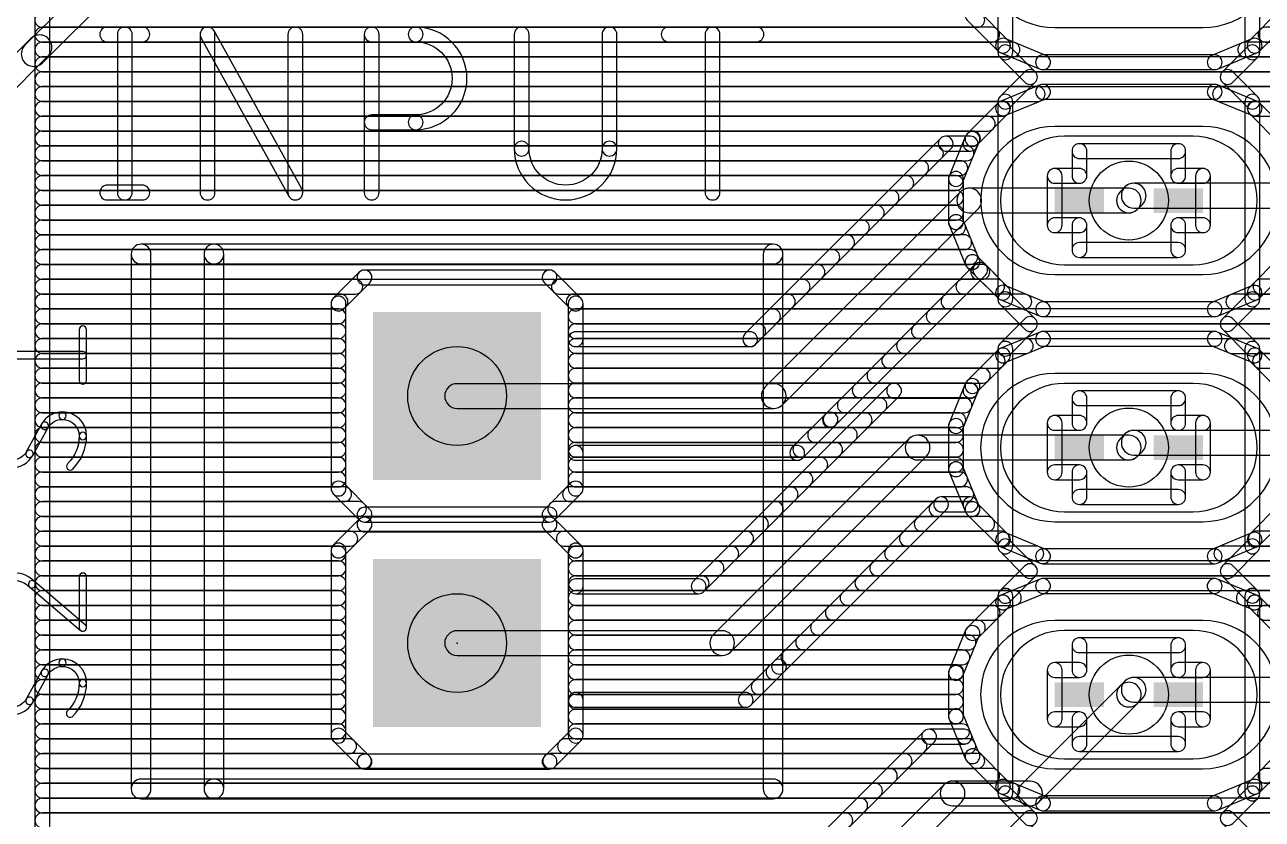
# Model space of a CAD drawing. Extents: x -14.3 to 31.1, y -8.3 to 72.5.
# Drawn here: x 0.91 to 13.63, y 12.81 to 20.98 of the extents above; entities that cross this region are included whole.
import ezdxf

# ---------------------------------------------------------------- set-up
doc = ezdxf.new("R2010")
doc.units = 0
for name, color, linetype in [('1', 22, 'CONTINUOUS'), ('16', 175, 'CONTINUOUS'), ('17', 82, 'CONTINUOUS'), ('21', 7, 'CONTINUOUS'), ('23', 7, 'CONTINUOUS'), ('29', 7, 'CONTINUOUS'), ('30', 7, 'CONTINUOUS'), ('44', 7, 'CONTINUOUS'), ('51', 7, 'CONTINUOUS')]:
    doc.layers.add(name, color=color, linetype=linetype)

# ---------------------------------------------------------------- blocks, each defined once
blk = doc.blocks.new('SQUAREP')
blk.add_solid([(-0.5, -0.5), (0.5, -0.5), (-0.5, 0.5), (0.5, 0.5)])
blk = doc.blocks.new('RECT')
blk.add_solid([(-0.5, -0.5), (0.5, -0.5), (-0.5, 0.5), (0.5, 0.5)])
blk = doc.blocks.new('LONGP100')
blk.add_lwpolyline([(-0.5, -0.5), (0.5, -0.5, 1), (0.5, 0.5), (-0.5, 0.5, 1)], format="xyb", close=True)

msp = doc.modelspace()

# ---------------------------------------------------------------- linework, layer by layer
at = {"layer": '1'}
for points in [[(1.1682, 1.0926), (1.1586, 52.9262, 1), (1.0062, 52.9261), (1.0158, 1.0925, 1)], [(10.6003, 21.027), (10.9146, 20.7127, 1), (11.0224, 20.8204), (10.708, 21.1348, 1)], [(13.6094, 20.7127), (13.9237, 21.027, 1), (13.816, 21.1348), (13.5016, 20.8204, 1)], [(1.0883, 20.955), (10.7039, 20.955, 1), (10.7039, 21.1074), (1.0883, 21.1074, 1)], [(1.0883, 20.8026), (10.8563, 20.8026, 1), (10.8563, 20.955), (1.0883, 20.955, 1)], [(13.6677, 20.8026), (26.0963, 20.8026, 1), (26.0963, 20.955), (13.6677, 20.955, 1)], [(1.0884, 20.6502), (11.0654, 20.6502, 1), (11.0654, 20.8026), (1.0884, 20.8026, 1)], [(10.9394, 20.6961), (11.3501, 20.526, 1), (11.4085, 20.6668), (10.9977, 20.8369, 1)], [(13.1739, 20.526), (13.5846, 20.6961, 1), (13.5263, 20.8369), (13.1155, 20.6668, 1)], [(13.4586, 20.6502), (26.3054, 20.6502, 1), (26.3054, 20.8026), (13.4586, 20.8026, 1)], [(1.0884, 20.4978), (29.926, 20.4978, 1), (29.926, 20.6502), (1.0884, 20.6502, 1)], [(11.3793, 20.5202), (13.1447, 20.5202, 1), (13.1447, 20.6726), (11.3793, 20.6726, 1)], [(1.0884, 20.3454), (14.3767, 20.3454, 1), (14.3767, 20.4978), (1.0884, 20.4978, 1)], [(11.3501, 20.362), (10.9394, 20.1919, 1), (10.9977, 20.0511), (11.4085, 20.2212, 1)], [(13.1447, 20.3678), (11.3793, 20.3678, 1), (11.3793, 20.2154), (13.1447, 20.2154, 1)], [(13.5846, 20.1919), (13.1739, 20.362, 1), (13.1155, 20.2212), (13.5263, 20.0511, 1)], [(1.0884, 20.193), (11.3252, 20.193, 1), (11.3252, 20.3454), (1.0884, 20.3454, 1)], [(13.1988, 20.193), (14.2448, 20.193, 1), (14.2448, 20.3454), (13.1988, 20.3454, 1)], [(1.0885, 20.0406), (10.9639, 20.0406, 1), (10.9639, 20.193), (1.0885, 20.193, 1)], [(10.9146, 20.1753), (10.6003, 19.861, 1), (10.708, 19.7532), (11.0224, 20.0676, 1)], [(13.9226, 19.8621), (13.6094, 20.1753, 1), (13.5016, 20.0676), (13.8148, 19.7543, 1)], [(13.5601, 20.0406), (14.2448, 20.0406, 1), (14.2448, 20.193), (13.5601, 20.193, 1)], [(1.0885, 19.8882), (10.8115, 19.8882, 1), (10.8115, 20.0406), (1.0885, 20.0406, 1)], [(1.0885, 19.7358), (10.6591, 19.7358, 1), (10.6591, 19.8882), (1.0885, 19.8882, 1)], [(10.5837, 19.8362), (10.5635, 19.7874, 1), (10.7043, 19.729), (10.7245, 19.7779, 1)], [(1.0886, 19.5834), (10.2794, 19.5834, 1), (10.2794, 19.7358), (1.0886, 19.7358, 1)], [(10.3241, 19.8121), (8.3141, 17.8021, 1), (8.4219, 17.6943), (10.4319, 19.7043, 1)], [(10.6339, 19.8344), (10.378, 19.8344, 1), (10.378, 19.682), (10.6339, 19.682, 1)], [(1.0886, 19.431), (10.127, 19.431, 1), (10.127, 19.5834), (1.0886, 19.5834, 1)], [(1.0886, 19.2786), (9.9746, 19.2786, 1), (9.9746, 19.431), (1.0886, 19.431, 1)], [(12.2222, 19.3138), (12.1722, 19.2638, 1), (12.3518, 19.0842), (12.4018, 19.1342, 1)], [(15.2608, 19.351), (12.312, 19.351, 1), (12.312, 19.097), (15.2608, 19.097, 1)], [(1.0886, 19.1262), (9.8222, 19.1262, 1), (9.8222, 19.2786), (1.0886, 19.2786, 1)], [(10.5302, 19.2638), (8.5202, 17.2538, 1), (8.6998, 17.0742), (10.7098, 19.0842, 1)], [(12.262, 19.301), (10.62, 19.301, 1), (10.62, 19.047), (12.262, 19.047, 1)], [(1.0887, 18.9738), (9.6698, 18.9738, 1), (9.6698, 19.1262), (1.0887, 19.1262, 1)], [(1.0887, 18.8214), (9.5174, 18.8214, 1), (9.5174, 18.9738), (1.0887, 18.9738, 1)], [(1.0887, 18.669), (9.365, 18.669, 1), (9.365, 18.8214), (1.0887, 18.8214, 1)], [(1.0888, 18.5166), (9.2126, 18.5166, 1), (9.2126, 18.669), (1.0888, 18.669, 1)], [(13.6094, 18.1727), (13.9237, 18.487, 1), (13.816, 18.5948), (13.5016, 18.2804, 1)], [(1.0888, 18.3642), (9.0602, 18.3642, 1), (9.0602, 18.5166), (1.0888, 18.5166, 1)], [(4.3487, 18.4371), (4.0809, 18.1693, 1), (4.1887, 18.0615), (4.4565, 18.3293, 1)], [(6.3054, 18.4594), (4.4026, 18.4594, 1), (4.4026, 18.307), (6.3054, 18.307, 1)], [(6.6271, 18.1693), (6.3593, 18.4371, 1), (6.2515, 18.3293), (6.5193, 18.0615, 1)], [(9.2481, 16.8681), (10.7875, 18.4076, 1), (10.6797, 18.5153), (9.1403, 16.9759, 1)], [(10.7126, 18.3642), (10.7547, 18.3642, 1), (10.7547, 18.5166), (10.7126, 18.5166, 1)], [(10.6797, 18.4076), (10.9146, 18.1727, 1), (11.0224, 18.2804), (10.7875, 18.5153, 1)], [(1.0888, 18.2118), (4.3074, 18.2118, 1), (4.3074, 18.3642), (1.0888, 18.3642, 1)], [(6.4006, 18.2118), (8.9078, 18.2118, 1), (8.9078, 18.3642), (6.4006, 18.3642, 1)], [(10.5602, 18.2118), (10.9071, 18.2118, 1), (10.9071, 18.3642), (10.5602, 18.3642, 1)], [(13.6169, 18.2118), (14.2448, 18.2118, 1), (14.2448, 18.3642), (13.6169, 18.3642, 1)], [(1.0888, 18.0594), (4.155, 18.0594, 1), (4.155, 18.2118), (1.0888, 18.2118, 1)], [(6.553, 18.0594), (8.7554, 18.0594, 1), (8.7554, 18.2118), (6.553, 18.2118, 1)], [(10.4078, 18.0594), (11.1881, 18.0594, 1), (11.1881, 18.2118), (10.4078, 18.2118, 1)], [(10.9394, 18.1561), (11.3501, 17.986, 1), (11.4085, 18.1268), (10.9977, 18.2969, 1)], [(13.1739, 17.986), (13.5846, 18.1561, 1), (13.5263, 18.2969), (13.1155, 18.1268, 1)], [(13.3359, 18.0594), (14.2675, 18.0594, 1), (14.2675, 18.2118), (13.3359, 18.2118, 1)], [(4.0586, 18.1154), (4.0586, 16.2126, 1), (4.211, 16.2126), (4.211, 18.1154, 1)], [(6.6494, 17.7482), (6.6494, 18.1154, 1), (6.497, 18.1154), (6.497, 17.7482, 1)], [(11.3793, 17.9802), (13.1447, 17.9802, 1), (13.1447, 18.1326), (11.3793, 18.1326, 1)], [(1.0889, 17.907), (4.1348, 17.907, 1), (4.1348, 18.0594), (1.0889, 18.0594, 1)], [(6.5732, 17.907), (8.603, 17.907, 1), (8.603, 18.0594), (6.5732, 18.0594, 1)], [(10.2554, 17.907), (14.4199, 17.907, 1), (14.4199, 18.0594), (10.2554, 18.0594, 1)], [(1.0889, 17.7546), (4.1348, 17.7546, 1), (4.1348, 17.907), (1.0889, 17.907, 1)], [(6.5732, 17.7546), (8.4506, 17.7546, 1), (8.4506, 17.907), (6.5732, 17.907, 1)], [(8.368, 17.8244), (6.5732, 17.8244, 1), (6.5732, 17.672), (8.368, 17.672, 1)], [(10.103, 17.7546), (14.3259, 17.7546, 1), (14.3259, 17.907), (10.103, 17.907, 1)], [(11.3501, 17.822), (10.9394, 17.6519, 1), (10.9977, 17.5111), (11.4085, 17.6812, 1)], [(13.1447, 17.8278), (11.3793, 17.8278, 1), (11.3793, 17.6754), (13.1447, 17.6754, 1)], [(13.5846, 17.6519), (13.1739, 17.822, 1), (13.1155, 17.6812), (13.5263, 17.5111, 1)], [(1.0889, 17.6022), (4.1348, 17.6022, 1), (4.1348, 17.7546), (1.0889, 17.7546, 1)], [(9.9506, 17.6022), (11.2026, 17.6022, 1), (11.2026, 17.7546), (9.9506, 17.7546, 1)], [(13.3214, 17.6022), (14.2448, 17.6022, 1), (14.2448, 17.7546), (13.3214, 17.7546, 1)], [(1.089, 17.4498), (4.1348, 17.4498, 1), (4.1348, 17.6022), (1.089, 17.6022, 1)], [(9.7982, 17.4498), (10.9131, 17.4498, 1), (10.9131, 17.6022), (9.7982, 17.6022, 1)], [(10.9146, 17.6353), (10.6003, 17.321, 1), (10.708, 17.2132), (11.0224, 17.5276, 1)], [(13.9226, 17.3221), (13.6094, 17.6353, 1), (13.5016, 17.5276), (13.8148, 17.2143, 1)], [(13.6109, 17.4498), (14.2448, 17.4498, 1), (14.2448, 17.6022), (13.6109, 17.6022, 1)], [(1.089, 17.2974), (4.1348, 17.2974, 1), (4.1348, 17.4498), (1.089, 17.4498, 1)], [(9.6458, 17.2974), (10.7607, 17.2974, 1), (10.7607, 17.4498), (9.6458, 17.4498, 1)], [(10.5837, 17.2962), (10.5635, 17.2474, 1), (10.7043, 17.189), (10.7245, 17.2379, 1)], [(1.089, 17.145), (4.1348, 17.145, 1), (4.1348, 17.2974), (1.089, 17.2974, 1)], [(8.61, 17.291), (5.354, 17.291, 1), (5.354, 17.037), (8.61, 17.037, 1)], [(9.7941, 17.2721), (7.7841, 15.2621, 1), (7.8919, 15.1543), (9.9019, 17.1643, 1)], [(9.4934, 17.145), (10.6352, 17.145, 1), (10.6352, 17.2974), (9.4934, 17.2974, 1)], [(10.6339, 17.2944), (9.848, 17.2944, 1), (9.848, 17.142), (10.6339, 17.142, 1)], [(1.089, 16.9926), (4.1348, 16.9926, 1), (4.1348, 17.145), (1.089, 17.145, 1)], [(9.341, 16.9926), (9.6986, 16.9926, 1), (9.6986, 17.145), (9.341, 17.145, 1)], [(1.0891, 16.8402), (4.1348, 16.8402, 1), (4.1348, 16.9926), (1.0891, 16.9926, 1)], [(8.9059, 16.5259), (9.2481, 16.8681, 1), (9.1403, 16.9759), (8.7981, 16.6337, 1)], [(9.1886, 16.8402), (9.5462, 16.8402, 1), (9.5462, 16.9926), (9.1886, 16.9926, 1)], [(1.0891, 16.6878), (4.1348, 16.6878, 1), (4.1348, 16.8402), (1.0891, 16.8402, 1)], [(9.0362, 16.6878), (9.3938, 16.6878, 1), (9.3938, 16.8402), (9.0362, 16.8402, 1)], [(12.2222, 16.7738), (12.1722, 16.7238, 1), (12.3518, 16.5442), (12.4018, 16.5942, 1)], [(15.2608, 16.811), (12.312, 16.811, 1), (12.312, 16.557), (15.2608, 16.557, 1)], [(1.0891, 16.5354), (4.1348, 16.5354, 1), (4.1348, 16.6878), (1.0891, 16.6878, 1)], [(10.0002, 16.7238), (7.9902, 14.7138, 1), (8.1698, 14.5342), (10.1798, 16.5442, 1)], [(8.8838, 16.5354), (9.2414, 16.5354, 1), (9.2414, 16.6878), (8.8838, 16.6878, 1)], [(12.262, 16.761), (10.09, 16.761, 1), (10.09, 16.507), (12.262, 16.507, 1)], [(6.6494, 16.2126), (6.6494, 16.5798, 1), (6.497, 16.5798), (6.497, 16.2126, 1)], [(6.5732, 16.5036), (8.852, 16.5036, 1), (8.852, 16.656), (6.5732, 16.656, 1)], [(1.0892, 16.383), (4.1348, 16.383, 1), (4.1348, 16.5354), (1.0892, 16.5354, 1)], [(6.5732, 16.383), (9.089, 16.383, 1), (9.089, 16.5354), (6.5732, 16.5354, 1)], [(1.0892, 16.2306), (4.1348, 16.2306, 1), (4.1348, 16.383), (1.0892, 16.383, 1)], [(6.5732, 16.2306), (8.9366, 16.2306, 1), (8.9366, 16.383), (6.5732, 16.383, 1)], [(1.0892, 16.0782), (4.193, 16.0782, 1), (4.193, 16.2306), (1.0892, 16.2306, 1)], [(4.0809, 16.1587), (4.3487, 15.8909, 1), (4.4565, 15.9987), (4.1887, 16.2665, 1)], [(6.3593, 15.8909), (6.6271, 16.1587, 1), (6.5193, 16.2665), (6.2515, 15.9987, 1)], [(6.515, 16.0782), (8.7842, 16.0782, 1), (8.7842, 16.2306), (6.515, 16.2306, 1)], [(1.0892, 15.9258), (4.3454, 15.9258, 1), (4.3454, 16.0782), (1.0892, 16.0782, 1)], [(6.3626, 15.9258), (8.6318, 15.9258, 1), (8.6318, 16.0782), (6.3626, 16.0782, 1)], [(8.7181, 14.3281), (10.3859, 15.9959, 1), (10.2781, 16.1037), (8.6103, 14.4359, 1)], [(10.2842, 15.9258), (10.6537, 15.9258, 1), (10.6537, 16.0782), (10.2842, 16.0782, 1)], [(10.332, 15.9736), (10.6339, 15.9736, 1), (10.6339, 16.126), (10.332, 16.126, 1)], [(10.5635, 16.0206), (10.5837, 15.9718, 1), (10.7245, 16.0301), (10.7043, 16.079, 1)], [(10.6003, 15.947), (10.9146, 15.6327, 1), (11.0224, 15.7404), (10.708, 16.0548, 1)], [(13.6094, 15.6327), (13.9237, 15.947, 1), (13.816, 16.0548), (13.5016, 15.7404, 1)], [(1.0893, 15.7734), (8.4794, 15.7734, 1), (8.4794, 15.9258), (1.0893, 15.9258, 1)], [(4.3487, 15.8971), (4.0809, 15.6293, 1), (4.1887, 15.5215), (4.4565, 15.7893, 1)], [(4.4026, 15.8686), (6.3054, 15.8686, 1), (6.3054, 16.021), (4.4026, 16.021, 1)], [(6.3054, 15.9194), (4.4026, 15.9194, 1), (4.4026, 15.767), (6.3054, 15.767, 1)], [(6.6271, 15.6293), (6.3593, 15.8971, 1), (6.2515, 15.7893), (6.5193, 15.5215, 1)], [(10.1318, 15.7734), (10.8055, 15.7734, 1), (10.8055, 15.9258), (10.1318, 15.9258, 1)], [(1.0893, 15.621), (4.2566, 15.621, 1), (4.2566, 15.7734), (1.0893, 15.7734, 1)], [(6.4514, 15.621), (8.327, 15.621, 1), (8.327, 15.7734), (6.4514, 15.7734, 1)], [(9.9794, 15.621), (10.9579, 15.621, 1), (10.9579, 15.7734), (9.9794, 15.7734, 1)], [(10.9394, 15.6161), (11.3501, 15.446, 1), (11.4085, 15.5868), (10.9977, 15.7569, 1)], [(13.1739, 15.446), (13.5846, 15.6161, 1), (13.5263, 15.7569), (13.1155, 15.5868, 1)], [(13.5661, 15.621), (14.2448, 15.621, 1), (14.2448, 15.7734), (13.5661, 15.7734, 1)], [(1.0893, 15.4686), (4.1348, 15.4686, 1), (4.1348, 15.621), (1.0893, 15.621, 1)], [(4.0586, 15.5754), (4.0586, 13.6726, 1), (4.211, 13.6726), (4.211, 15.5754, 1)], [(6.6494, 15.2082), (6.6494, 15.5754, 1), (6.497, 15.5754), (6.497, 15.2082, 1)], [(6.5732, 15.4686), (8.1746, 15.4686, 1), (8.1746, 15.621), (6.5732, 15.621, 1)], [(9.827, 15.4686), (11.3107, 15.4686, 1), (11.3107, 15.621), (9.827, 15.621, 1)], [(11.3793, 15.4402), (13.1447, 15.4402, 1), (13.1447, 15.5926), (11.3793, 15.5926, 1)], [(13.2133, 15.4686), (14.3183, 15.4686, 1), (14.3183, 15.621), (13.2133, 15.621, 1)], [(1.0893, 15.3162), (4.1348, 15.3162, 1), (4.1348, 15.4686), (1.0893, 15.4686, 1)], [(6.5732, 15.3162), (8.0222, 15.3162, 1), (8.0222, 15.4686), (6.5732, 15.4686, 1)], [(9.6746, 15.3162), (14.4275, 15.3162, 1), (14.4275, 15.4686), (9.6746, 15.4686, 1)], [(1.0894, 15.1638), (4.1348, 15.1638, 1), (4.1348, 15.3162), (1.0894, 15.3162, 1)], [(6.5732, 15.1638), (7.8698, 15.1638, 1), (7.8698, 15.3162), (6.5732, 15.3162, 1)], [(7.838, 15.2844), (6.5732, 15.2844, 1), (6.5732, 15.132), (7.838, 15.132, 1)], [(9.5222, 15.1638), (14.2751, 15.1638, 1), (14.2751, 15.3162), (9.5222, 15.3162, 1)], [(11.3501, 15.282), (10.9394, 15.1119, 1), (10.9977, 14.9711), (11.4085, 15.1412, 1)], [(13.1447, 15.2878), (11.3793, 15.2878, 1), (11.3793, 15.1354), (13.1447, 15.1354, 1)], [(13.5846, 15.1119), (13.1739, 15.282, 1), (13.1155, 15.1412), (13.5263, 14.9711, 1)], [(1.0894, 15.0114), (4.1348, 15.0114, 1), (4.1348, 15.1638), (1.0894, 15.1638, 1)], [(9.3698, 15.0114), (11.0799, 15.0114, 1), (11.0799, 15.1638), (9.3698, 15.1638, 1)], [(13.4441, 15.0114), (14.2448, 15.0114, 1), (14.2448, 15.1638), (13.4441, 15.1638, 1)], [(10.9146, 15.0953), (10.6003, 14.781, 1), (10.708, 14.6732), (11.0224, 14.9876, 1)], [(13.9226, 14.7821), (13.6094, 15.0953, 1), (13.5016, 14.9876), (13.8148, 14.6743, 1)], [(1.0894, 14.859), (4.1348, 14.859, 1), (4.1348, 15.0114), (1.0894, 15.0114, 1)], [(9.2174, 14.859), (10.8623, 14.859, 1), (10.8623, 15.0114), (9.2174, 15.0114, 1)], [(13.6617, 14.859), (14.2448, 14.859, 1), (14.2448, 15.0114), (13.6617, 15.0114, 1)], [(1.0895, 14.7066), (4.1348, 14.7066, 1), (4.1348, 14.859), (1.0895, 14.859, 1)], [(9.065, 14.7066), (10.7099, 14.7066, 1), (10.7099, 14.859), (9.065, 14.859, 1)], [(10.5837, 14.7562), (10.4136, 14.3455, 1), (10.5544, 14.2871), (10.7245, 14.6979, 1)], [(1.0895, 14.5542), (4.1348, 14.5542, 1), (4.1348, 14.7066), (1.0895, 14.7066, 1)], [(8.08, 14.751), (5.354, 14.751, 1), (5.354, 14.497), (8.08, 14.497, 1)], [(8.9126, 14.5542), (10.6141, 14.5542, 1), (10.6141, 14.7066), (8.9126, 14.7066, 1)], [(1.0895, 14.4018), (4.1348, 14.4018, 1), (4.1348, 14.5542), (1.0895, 14.5542, 1)], [(8.7602, 14.4018), (10.551, 14.4018, 1), (10.551, 14.5542), (8.7602, 14.5542, 1)], [(1.0895, 14.2494), (4.1348, 14.2494, 1), (4.1348, 14.4018), (1.0895, 14.4018, 1)], [(8.3759, 13.9859), (8.7181, 14.3281, 1), (8.6103, 14.4359), (8.2681, 14.0937, 1)], [(8.6078, 14.2494), (10.4879, 14.2494, 1), (10.4879, 14.4018), (8.6078, 14.4018, 1)], [(10.4078, 14.3163), (10.4078, 13.8717, 1), (10.5602, 13.8717), (10.5602, 14.3163, 1)], [(12.2222, 14.2338), (12.1722, 14.1838, 1), (12.3518, 14.0042), (12.4018, 14.0542, 1)], [(15.2608, 14.271), (12.312, 14.271, 1), (12.312, 14.017), (15.2608, 14.017, 1)], [(1.0896, 14.097), (4.1348, 14.097, 1), (4.1348, 14.2494), (1.0896, 14.2494, 1)], [(8.4554, 14.097), (10.484, 14.097, 1), (10.484, 14.2494), (8.4554, 14.2494, 1)], [(12.1722, 14.1838), (11.1562, 13.1678, 1), (11.3358, 12.9882), (12.3518, 14.0042, 1)], [(1.0896, 13.9446), (4.1348, 13.9446, 1), (4.1348, 14.097), (1.0896, 14.097, 1)], [(6.6494, 13.6726), (6.6494, 14.0398, 1), (6.497, 14.0398), (6.497, 13.6726, 1)], [(6.5732, 13.9636), (8.322, 13.9636, 1), (8.322, 14.116), (6.5732, 14.116, 1)], [(6.5732, 13.9446), (10.484, 13.9446, 1), (10.484, 14.097), (6.5732, 14.097, 1)], [(1.0896, 13.7922), (4.1348, 13.7922, 1), (4.1348, 13.9446), (1.0896, 13.9446, 1)], [(6.5732, 13.7922), (10.4854, 13.7922, 1), (10.4854, 13.9446), (6.5732, 13.9446, 1)], [(10.4136, 13.8425), (10.5004, 13.633, 1), (10.6412, 13.6914), (10.5544, 13.9009, 1)], [(1.0897, 13.6398), (4.1348, 13.6398, 1), (4.1348, 13.7922), (1.0897, 13.7922, 1)], [(4.0809, 13.6187), (4.3487, 13.3509, 1), (4.4565, 13.4587), (4.1887, 13.7265, 1)], [(6.3593, 13.3509), (6.6271, 13.6187, 1), (6.5193, 13.7265), (6.2515, 13.4587, 1)], [(6.5732, 13.6398), (10.5485, 13.6398, 1), (10.5485, 13.7922), (6.5732, 13.7922, 1)], [(1.0897, 13.4874), (4.2438, 13.4874, 1), (4.2438, 13.6398), (1.0897, 13.6398, 1)], [(6.4642, 13.4874), (10.1094, 13.4874, 1), (10.1094, 13.6398), (6.4642, 13.6398, 1)], [(10.1541, 13.7161), (8.1441, 11.7061, 1), (8.2519, 11.5983), (10.2619, 13.6083, 1)], [(10.5708, 13.7384), (10.208, 13.7384, 1), (10.208, 13.586), (10.5708, 13.586, 1)], [(1.0897, 13.335), (4.3962, 13.335, 1), (4.3962, 13.4874), (1.0897, 13.4874, 1)], [(4.4026, 13.3286), (6.3054, 13.3286, 1), (6.3054, 13.481), (4.4026, 13.481, 1)], [(6.3118, 13.335), (9.957, 13.335, 1), (9.957, 13.4874), (6.3118, 13.4874, 1)], [(1.0897, 13.1826), (9.8046, 13.1826, 1), (9.8046, 13.335), (1.0897, 13.335, 1)], [(1.0898, 13.0302), (9.6522, 13.0302, 1), (9.6522, 13.1826), (1.0898, 13.1826, 1)], [(10.3602, 13.1678), (8.3502, 11.1578, 1), (8.5298, 10.9782), (10.5398, 12.9882, 1)], [(11.246, 13.205), (10.45, 13.205, 1), (10.45, 12.951), (11.246, 12.951, 1)], [(1.0898, 12.8778), (9.4998, 12.8778, 1), (9.4998, 13.0302), (1.0898, 13.0302, 1)], [(1.0898, 12.7254), (9.3474, 12.7254, 1), (9.3474, 12.8778), (1.0898, 12.8778, 1)]]:
    msp.add_lwpolyline(points, format="xyb", close=True, dxfattribs=at)
at = {"layer": '16'}
for points in [[(1.1682, 1.0926), (1.1586, 52.9262, 1), (1.0062, 52.9261), (1.0158, 1.0925, 1)], [(10.6003, 21.027), (10.9146, 20.7127, 1), (11.0224, 20.8204), (10.708, 21.1348, 1)], [(13.6094, 20.7127), (13.9237, 21.027, 1), (13.816, 21.1348), (13.5016, 20.8204, 1)], [(1.0883, 20.955), (10.7039, 20.955, 1), (10.7039, 21.1074), (1.0883, 21.1074, 1)], [(1.0883, 20.8026), (10.8563, 20.8026, 1), (10.8563, 20.955), (1.0883, 20.955, 1)], [(13.6677, 20.8026), (19.2288, 20.8026, 1), (19.2288, 20.955), (13.6677, 20.955, 1)], [(1.0884, 20.6502), (11.0654, 20.6502, 1), (11.0654, 20.8026), (1.0884, 20.8026, 1)], [(10.9394, 20.6961), (11.3501, 20.526, 1), (11.4085, 20.6668), (10.9977, 20.8369, 1)], [(13.1739, 20.526), (13.5846, 20.6961, 1), (13.5263, 20.8369), (13.1155, 20.6668, 1)], [(13.4586, 20.6502), (19.2288, 20.6502, 1), (19.2288, 20.8026), (13.4586, 20.8026, 1)], [(1.0884, 20.4978), (19.2288, 20.4978, 1), (19.2288, 20.6502), (1.0884, 20.6502, 1)], [(11.3793, 20.5202), (13.1447, 20.5202, 1), (13.1447, 20.6726), (11.3793, 20.6726, 1)], [(1.0884, 20.3454), (19.2288, 20.3454, 1), (19.2288, 20.4978), (1.0884, 20.4978, 1)], [(11.3501, 20.362), (10.9394, 20.1919, 1), (10.9977, 20.0511), (11.4085, 20.2212, 1)], [(13.1447, 20.3678), (11.3793, 20.3678, 1), (11.3793, 20.2154), (13.1447, 20.2154, 1)], [(13.5846, 20.1919), (13.1739, 20.362, 1), (13.1155, 20.2212), (13.5263, 20.0511, 1)], [(1.0884, 20.193), (11.3252, 20.193, 1), (11.3252, 20.3454), (1.0884, 20.3454, 1)], [(13.1988, 20.193), (19.2288, 20.193, 1), (19.2288, 20.3454), (13.1988, 20.3454, 1)], [(1.0885, 20.0406), (10.9639, 20.0406, 1), (10.9639, 20.193), (1.0885, 20.193, 1)], [(10.9146, 20.1753), (10.6003, 19.861, 1), (10.708, 19.7532), (11.0224, 20.0676, 1)], [(13.9237, 19.861), (13.6094, 20.1753, 1), (13.5016, 20.0676), (13.816, 19.7532, 1)], [(13.5601, 20.0406), (19.2288, 20.0406, 1), (19.2288, 20.193), (13.5601, 20.193, 1)], [(1.0885, 19.8882), (10.8115, 19.8882, 1), (10.8115, 20.0406), (1.0885, 20.0406, 1)], [(1.0885, 19.7358), (10.6591, 19.7358, 1), (10.6591, 19.8882), (1.0885, 19.8882, 1)], [(10.5837, 19.8362), (10.4136, 19.4255, 1), (10.5544, 19.3671), (10.7245, 19.7779, 1)], [(1.0886, 19.5834), (10.5931, 19.5834, 1), (10.5931, 19.7358), (1.0886, 19.7358, 1)], [(1.0886, 19.431), (10.5299, 19.431, 1), (10.5299, 19.5834), (1.0886, 19.5834, 1)], [(10.4078, 19.3963), (10.4078, 18.9517, 1), (10.5602, 18.9517), (10.5602, 19.3963, 1)], [(1.0886, 19.2786), (10.484, 19.2786, 1), (10.484, 19.431), (1.0886, 19.431, 1)], [(1.0886, 19.1262), (10.484, 19.1262, 1), (10.484, 19.2786), (1.0886, 19.2786, 1)], [(1.0887, 18.9738), (10.484, 18.9738, 1), (10.484, 19.1262), (1.0887, 19.1262, 1)], [(1.0887, 18.8214), (10.5064, 18.8214, 1), (10.5064, 18.9738), (1.0887, 18.9738, 1)], [(10.4136, 18.9225), (10.5837, 18.5118, 1), (10.7245, 18.5701), (10.5544, 18.9809, 1)], [(1.0887, 18.669), (10.5695, 18.669, 1), (10.5695, 18.8214), (1.0887, 18.8214, 1)], [(1.0888, 18.5166), (10.6327, 18.5166, 1), (10.6327, 18.669), (1.0888, 18.669, 1)], [(10.6003, 18.487), (10.9146, 18.1727, 1), (11.0224, 18.2804), (10.708, 18.5948, 1)], [(13.6094, 18.1727), (13.9237, 18.487, 1), (13.816, 18.5948), (13.5016, 18.2804, 1)], [(1.0888, 18.3642), (10.7547, 18.3642, 1), (10.7547, 18.5166), (1.0888, 18.5166, 1)], [(4.3487, 18.4371), (4.0809, 18.1693, 1), (4.1887, 18.0615), (4.4565, 18.3293, 1)], [(6.3054, 18.4594), (4.4026, 18.4594, 1), (4.4026, 18.307), (6.3054, 18.307, 1)], [(6.6271, 18.1693), (6.3593, 18.4371, 1), (6.2515, 18.3293), (6.5193, 18.0615, 1)], [(1.0888, 18.2118), (4.3074, 18.2118, 1), (4.3074, 18.3642), (1.0888, 18.3642, 1)], [(6.4006, 18.2118), (10.9071, 18.2118, 1), (10.9071, 18.3642), (6.4006, 18.3642, 1)], [(13.6169, 18.2118), (19.2288, 18.2118, 1), (19.2288, 18.3642), (13.6169, 18.3642, 1)], [(1.0888, 18.0594), (4.155, 18.0594, 1), (4.155, 18.2118), (1.0888, 18.2118, 1)], [(6.553, 18.0594), (11.1881, 18.0594, 1), (11.1881, 18.2118), (6.553, 18.2118, 1)], [(10.9394, 18.1561), (11.3501, 17.986, 1), (11.4085, 18.1268), (10.9977, 18.2969, 1)], [(13.1739, 17.986), (13.5846, 18.1561, 1), (13.5263, 18.2969), (13.1155, 18.1268, 1)], [(13.3359, 18.0594), (19.2288, 18.0594, 1), (19.2288, 18.2118), (13.3359, 18.2118, 1)], [(4.0586, 18.1154), (4.0586, 16.2126, 1), (4.211, 16.2126), (4.211, 18.1154, 1)], [(6.6494, 16.2126), (6.6494, 18.1154, 1), (6.497, 18.1154), (6.497, 16.2126, 1)], [(11.3793, 17.9802), (13.1447, 17.9802, 1), (13.1447, 18.1326), (11.3793, 18.1326, 1)], [(1.0889, 17.907), (4.1348, 17.907, 1), (4.1348, 18.0594), (1.0889, 18.0594, 1)], [(6.5732, 17.907), (19.2288, 17.907, 1), (19.2288, 18.0594), (6.5732, 18.0594, 1)], [(1.0889, 17.7546), (4.1348, 17.7546, 1), (4.1348, 17.907), (1.0889, 17.907, 1)], [(6.5732, 17.7546), (19.2288, 17.7546, 1), (19.2288, 17.907), (6.5732, 17.907, 1)], [(11.3501, 17.822), (10.9394, 17.6519, 1), (10.9977, 17.5111), (11.4085, 17.6812, 1)], [(13.1447, 17.8278), (11.3793, 17.8278, 1), (11.3793, 17.6754), (13.1447, 17.6754, 1)], [(13.5846, 17.6519), (13.1739, 17.822, 1), (13.1155, 17.6812), (13.5263, 17.5111, 1)], [(1.0889, 17.6022), (4.1348, 17.6022, 1), (4.1348, 17.7546), (1.0889, 17.7546, 1)], [(6.5732, 17.6022), (11.2026, 17.6022, 1), (11.2026, 17.7546), (6.5732, 17.7546, 1)], [(13.3214, 17.6022), (19.2288, 17.6022, 1), (19.2288, 17.7546), (13.3214, 17.7546, 1)], [(1.089, 17.4498), (4.1348, 17.4498, 1), (4.1348, 17.6022), (1.089, 17.6022, 1)], [(6.5732, 17.4498), (10.9131, 17.4498, 1), (10.9131, 17.6022), (6.5732, 17.6022, 1)], [(10.9146, 17.6353), (10.6003, 17.321, 1), (10.708, 17.2132), (11.0224, 17.5276, 1)], [(13.9237, 17.321), (13.6094, 17.6353, 1), (13.5016, 17.5276), (13.816, 17.2132, 1)], [(13.6109, 17.4498), (19.2288, 17.4498, 1), (19.2288, 17.6022), (13.6109, 17.6022, 1)], [(1.089, 17.2974), (4.1348, 17.2974, 1), (4.1348, 17.4498), (1.089, 17.4498, 1)], [(6.5732, 17.2974), (10.7607, 17.2974, 1), (10.7607, 17.4498), (6.5732, 17.4498, 1)], [(10.5837, 17.2962), (10.4136, 16.8855, 1), (10.5544, 16.8271), (10.7245, 17.2379, 1)], [(1.089, 17.145), (4.1348, 17.145, 1), (4.1348, 17.2974), (1.089, 17.2974, 1)], [(6.5732, 17.145), (10.6351, 17.145, 1), (10.6351, 17.2974), (6.5732, 17.2974, 1)], [(1.089, 16.9926), (4.1348, 16.9926, 1), (4.1348, 17.145), (1.089, 17.145, 1)], [(6.5732, 16.9926), (10.572, 16.9926, 1), (10.572, 17.145), (6.5732, 17.145, 1)], [(1.0891, 16.8402), (4.1348, 16.8402, 1), (4.1348, 16.9926), (1.0891, 16.9926, 1)], [(6.5732, 16.8402), (10.5089, 16.8402, 1), (10.5089, 16.9926), (6.5732, 16.9926, 1)], [(10.4078, 16.8563), (10.4078, 16.4117, 1), (10.5602, 16.4117), (10.5602, 16.8563, 1)], [(1.0891, 16.6878), (4.1348, 16.6878, 1), (4.1348, 16.8402), (1.0891, 16.8402, 1)], [(6.5732, 16.6878), (10.484, 16.6878, 1), (10.484, 16.8402), (6.5732, 16.8402, 1)], [(1.0891, 16.5354), (4.1348, 16.5354, 1), (4.1348, 16.6878), (1.0891, 16.6878, 1)], [(6.5732, 16.5354), (10.484, 16.5354, 1), (10.484, 16.6878), (6.5732, 16.6878, 1)], [(1.0892, 16.383), (4.1348, 16.383, 1), (4.1348, 16.5354), (1.0892, 16.5354, 1)], [(6.5732, 16.383), (10.484, 16.383, 1), (10.484, 16.5354), (6.5732, 16.5354, 1)], [(10.4136, 16.3825), (10.5837, 15.9718, 1), (10.7245, 16.0301), (10.5544, 16.4409, 1)], [(1.0892, 16.2306), (4.1348, 16.2306, 1), (4.1348, 16.383), (1.0892, 16.383, 1)], [(6.5732, 16.2306), (10.5274, 16.2306, 1), (10.5274, 16.383), (6.5732, 16.383, 1)], [(1.0892, 16.0782), (4.193, 16.0782, 1), (4.193, 16.2306), (1.0892, 16.2306, 1)], [(4.0809, 16.1587), (4.3487, 15.8909, 1), (4.4565, 15.9987), (4.1887, 16.2665, 1)], [(6.3593, 15.8909), (6.6271, 16.1587, 1), (6.5193, 16.2665), (6.2515, 15.9987, 1)], [(6.515, 16.0782), (10.5906, 16.0782, 1), (10.5906, 16.2306), (6.515, 16.2306, 1)], [(1.0892, 15.9258), (4.3454, 15.9258, 1), (4.3454, 16.0782), (1.0892, 16.0782, 1)], [(6.3626, 15.9258), (10.6537, 15.9258, 1), (10.6537, 16.0782), (6.3626, 16.0782, 1)], [(10.6003, 15.947), (10.9146, 15.6327, 1), (11.0224, 15.7404), (10.708, 16.0548, 1)], [(13.6094, 15.6327), (13.9237, 15.947, 1), (13.816, 16.0548), (13.5016, 15.7404, 1)], [(1.0893, 15.7734), (10.8055, 15.7734, 1), (10.8055, 15.9258), (1.0893, 15.9258, 1)], [(4.3487, 15.8971), (4.0809, 15.6293, 1), (4.1887, 15.5215), (4.4565, 15.7893, 1)], [(4.4026, 15.8686), (6.3054, 15.8686, 1), (6.3054, 16.021), (4.4026, 16.021, 1)], [(6.3054, 15.9194), (4.4026, 15.9194, 1), (4.4026, 15.767), (6.3054, 15.767, 1)], [(6.6271, 15.6293), (6.3593, 15.8971, 1), (6.2515, 15.7893), (6.5193, 15.5215, 1)], [(1.0893, 15.621), (4.2566, 15.621, 1), (4.2566, 15.7734), (1.0893, 15.7734, 1)], [(6.4514, 15.621), (10.9579, 15.621, 1), (10.9579, 15.7734), (6.4514, 15.7734, 1)], [(10.9394, 15.6161), (11.3501, 15.446, 1), (11.4085, 15.5868), (10.9977, 15.7569, 1)], [(13.1739, 15.446), (13.5846, 15.6161, 1), (13.5263, 15.7569), (13.1155, 15.5868, 1)], [(13.5661, 15.621), (19.2288, 15.621, 1), (19.2288, 15.7734), (13.5661, 15.7734, 1)], [(1.0893, 15.4686), (4.1348, 15.4686, 1), (4.1348, 15.621), (1.0893, 15.621, 1)], [(4.0586, 15.5754), (4.0586, 13.6726, 1), (4.211, 13.6726), (4.211, 15.5754, 1)], [(6.6494, 13.6726), (6.6494, 15.5754, 1), (6.497, 15.5754), (6.497, 13.6726, 1)], [(6.5732, 15.4686), (11.3107, 15.4686, 1), (11.3107, 15.621), (6.5732, 15.621, 1)], [(11.3793, 15.4402), (13.1447, 15.4402, 1), (13.1447, 15.5926), (11.3793, 15.5926, 1)], [(13.2133, 15.4686), (19.2288, 15.4686, 1), (19.2288, 15.621), (13.2133, 15.621, 1)], [(1.0893, 15.3162), (4.1348, 15.3162, 1), (4.1348, 15.4686), (1.0893, 15.4686, 1)], [(6.5732, 15.3162), (19.2288, 15.3162, 1), (19.2288, 15.4686), (6.5732, 15.4686, 1)], [(1.0894, 15.1638), (4.1348, 15.1638, 1), (4.1348, 15.3162), (1.0894, 15.3162, 1)], [(6.5732, 15.1638), (19.2288, 15.1638, 1), (19.2288, 15.3162), (6.5732, 15.3162, 1)], [(11.3501, 15.282), (10.9394, 15.1119, 1), (10.9977, 14.9711), (11.4085, 15.1412, 1)], [(13.1447, 15.2878), (11.3793, 15.2878, 1), (11.3793, 15.1354), (13.1447, 15.1354, 1)], [(13.5846, 15.1119), (13.1739, 15.282, 1), (13.1155, 15.1412), (13.5263, 14.9711, 1)], [(1.0894, 15.0114), (4.1348, 15.0114, 1), (4.1348, 15.1638), (1.0894, 15.1638, 1)], [(6.5732, 15.0114), (11.0799, 15.0114, 1), (11.0799, 15.1638), (6.5732, 15.1638, 1)], [(13.4441, 15.0114), (19.2288, 15.0114, 1), (19.2288, 15.1638), (13.4441, 15.1638, 1)], [(10.9146, 15.0953), (10.6003, 14.781, 1), (10.708, 14.6732), (11.0224, 14.9876, 1)], [(13.9237, 14.781), (13.6094, 15.0953, 1), (13.5016, 14.9876), (13.816, 14.6732, 1)], [(1.0894, 14.859), (4.1348, 14.859, 1), (4.1348, 15.0114), (1.0894, 15.0114, 1)], [(6.5732, 14.859), (10.8623, 14.859, 1), (10.8623, 15.0114), (6.5732, 15.0114, 1)], [(13.6617, 14.859), (19.2288, 14.859, 1), (19.2288, 15.0114), (13.6617, 15.0114, 1)], [(1.0895, 14.7066), (4.1348, 14.7066, 1), (4.1348, 14.859), (1.0895, 14.859, 1)], [(6.5732, 14.7066), (10.7099, 14.7066, 1), (10.7099, 14.859), (6.5732, 14.859, 1)], [(10.5837, 14.7562), (10.4136, 14.3455, 1), (10.5544, 14.2871), (10.7245, 14.6979, 1)], [(1.0895, 14.5542), (4.1348, 14.5542, 1), (4.1348, 14.7066), (1.0895, 14.7066, 1)], [(6.5732, 14.5542), (10.6141, 14.5542, 1), (10.6141, 14.7066), (6.5732, 14.7066, 1)], [(1.0895, 14.4018), (4.1348, 14.4018, 1), (4.1348, 14.5542), (1.0895, 14.5542, 1)], [(6.5732, 14.4018), (10.551, 14.4018, 1), (10.551, 14.5542), (6.5732, 14.5542, 1)], [(1.0895, 14.2494), (4.1348, 14.2494, 1), (4.1348, 14.4018), (1.0895, 14.4018, 1)], [(6.5732, 14.2494), (10.4879, 14.2494, 1), (10.4879, 14.4018), (6.5732, 14.4018, 1)], [(10.4078, 14.3163), (10.4078, 13.8717, 1), (10.5602, 13.8717), (10.5602, 14.3163, 1)], [(1.0896, 14.097), (4.1348, 14.097, 1), (4.1348, 14.2494), (1.0896, 14.2494, 1)], [(6.5732, 14.097), (10.484, 14.097, 1), (10.484, 14.2494), (6.5732, 14.2494, 1)], [(1.0896, 13.9446), (4.1348, 13.9446, 1), (4.1348, 14.097), (1.0896, 14.097, 1)], [(6.5732, 13.9446), (10.484, 13.9446, 1), (10.484, 14.097), (6.5732, 14.097, 1)], [(1.0896, 13.7922), (4.1348, 13.7922, 1), (4.1348, 13.9446), (1.0896, 13.9446, 1)], [(6.5732, 13.7922), (10.4854, 13.7922, 1), (10.4854, 13.9446), (6.5732, 13.9446, 1)], [(10.4136, 13.8425), (10.5837, 13.4318, 1), (10.7245, 13.4901), (10.5544, 13.9009, 1)], [(1.0897, 13.6398), (4.1348, 13.6398, 1), (4.1348, 13.7922), (1.0897, 13.7922, 1)], [(4.0809, 13.6187), (4.3487, 13.3509, 1), (4.4565, 13.4587), (4.1887, 13.7265, 1)], [(6.3593, 13.3509), (6.6271, 13.6187, 1), (6.5193, 13.7265), (6.2515, 13.4587, 1)], [(6.5732, 13.6398), (10.5485, 13.6398, 1), (10.5485, 13.7922), (6.5732, 13.7922, 1)], [(1.0897, 13.4874), (4.2438, 13.4874, 1), (4.2438, 13.6398), (1.0897, 13.6398, 1)], [(6.4642, 13.4874), (10.6116, 13.4874, 1), (10.6116, 13.6398), (6.4642, 13.6398, 1)], [(10.6003, 13.407), (10.9146, 13.0927, 1), (11.0224, 13.2004), (10.708, 13.5148, 1)], [(13.6094, 13.0927), (13.9237, 13.407, 1), (13.816, 13.5148), (13.5016, 13.2004, 1)], [(1.0897, 13.335), (4.3962, 13.335, 1), (4.3962, 13.4874), (1.0897, 13.4874, 1)], [(4.4026, 13.3286), (6.3054, 13.3286, 1), (6.3054, 13.481), (4.4026, 13.481, 1)], [(6.3118, 13.335), (10.7039, 13.335, 1), (10.7039, 13.4874), (6.3118, 13.4874, 1)], [(1.0897, 13.1826), (10.8563, 13.1826, 1), (10.8563, 13.335), (1.0897, 13.335, 1)], [(13.6677, 13.1826), (19.2288, 13.1826, 1), (19.2288, 13.335), (13.6677, 13.335, 1)], [(1.0898, 13.0302), (11.0654, 13.0302, 1), (11.0654, 13.1826), (1.0898, 13.1826, 1)], [(10.9394, 13.0761), (11.3501, 12.906, 1), (11.4085, 13.0468), (10.9977, 13.2169, 1)], [(13.1739, 12.906), (13.5846, 13.0761, 1), (13.5263, 13.2169), (13.1155, 13.0468, 1)], [(13.4586, 13.0302), (19.2288, 13.0302, 1), (19.2288, 13.1826), (13.4586, 13.1826, 1)], [(1.0898, 12.8778), (19.2288, 12.8778, 1), (19.2288, 13.0302), (1.0898, 13.0302, 1)], [(11.3793, 12.9002), (13.1447, 12.9002, 1), (13.1447, 13.0526), (11.3793, 13.0526, 1)], [(1.0898, 12.7254), (19.2288, 12.7254, 1), (19.2288, 12.8778), (1.0898, 12.8778, 1)]]:
    msp.add_lwpolyline(points, format="xyb", close=True, dxfattribs=at)
at = {"layer": '21'}
for points in [[(10.9158, 22.73), (10.9158, 20.698, 1), (11.0682, 20.698), (11.0682, 22.73, 1)], [(13.6082, 20.698), (13.6082, 22.73, 1), (13.4558, 22.73), (13.4558, 20.698, 1)], [(1.0898, 20.5902), (1.7898, 21.2902, 1), (1.6102, 21.4698), (0.9102, 20.7698, 1)], [(0.9702, 20.8398), (0.0402, 19.9098, 1), (0.2198, 19.7302), (1.1498, 20.6602, 1)], [(1.7562, 20.8056), (2.1174, 20.8056, 1), (2.1174, 20.958), (1.7562, 20.958, 1)], [(1.8606, 20.8818), (1.8606, 19.2562, 1), (2.013, 19.2562), (2.013, 20.8818, 1)], [(2.8641, 19.2562), (2.8641, 20.8818, 1), (2.7117, 20.8818), (2.7117, 19.2562, 1)], [(2.7213, 20.8448), (3.6244, 19.2192, 1), (3.7576, 19.2932), (2.8545, 20.9188, 1)], [(3.7672, 19.2562), (3.7672, 20.8818, 1), (3.6148, 20.8818), (3.6148, 19.2562, 1)], [(4.5525, 19.2562), (4.5525, 20.8818, 1), (4.4001, 20.8818), (4.4001, 19.2562, 1)], [(4.4763, 20.8056), (4.9279, 20.8056, 1), (4.9279, 20.958), (4.4763, 20.958, 1)], [(4.9279, 20.0549, 1), (4.9279, 19.9025, 1), (4.9279, 20.958, 1), (4.9279, 20.8056, -1)], [(5.9421, 20.8818), (5.9421, 19.7078, 1), (6.0945, 19.7078), (6.0945, 20.8818, 1)], [(6.9976, 19.7078), (6.9976, 20.8818, 1), (6.8452, 20.8818), (6.8452, 19.7078, 1)], [(7.5293, 20.8056), (8.4325, 20.8056, 1), (8.4325, 20.958), (7.5293, 20.958, 1)], [(8.0571, 19.2562), (8.0571, 20.8818, 1), (7.9047, 20.8818), (7.9047, 19.2562, 1)], [(10.9381, 20.6441), (11.1921, 20.3901, 1), (11.2999, 20.4979), (11.0459, 20.7519, 1)], [(13.3319, 20.3901), (13.5859, 20.6441, 1), (13.4781, 20.7519), (13.2241, 20.4979, 1)], [(11.1921, 20.4979), (10.9381, 20.2439, 1), (11.0459, 20.1361), (11.2999, 20.3901, 1)], [(13.5859, 20.2439), (13.3319, 20.4979, 1), (13.2241, 20.3901), (13.4781, 20.1361, 1)], [(10.9158, 20.19), (10.9158, 18.158, 1), (11.0682, 18.158), (11.0682, 20.19, 1)], [(13.6082, 18.158), (13.6082, 20.19, 1), (13.4558, 20.19), (13.4558, 18.158, 1)], [(4.9279, 20.0549), (4.4763, 20.0549, 1), (4.4763, 19.9025), (4.9279, 19.9025, 1)], [(6.0945, 19.7078, 1), (5.9421, 19.7078, 1), (6.9976, 19.7078, 1), (6.8452, 19.7078, -1)], [(1.7562, 19.18), (2.1174, 19.18, 1), (2.1174, 19.3324), (1.7562, 19.3324, 1)], [(2.2056, 13.124), (2.2056, 18.624, 1), (2.0024, 18.624), (2.0024, 13.124, 1)], [(2.104, 18.5224), (2.854, 18.5224, 1), (2.854, 18.7256), (2.104, 18.7256, 1)], [(2.854, 18.5224), (8.604, 18.5224, 1), (8.604, 18.7256), (2.854, 18.7256, 1)], [(2.9556, 13.124), (2.9556, 18.624, 1), (2.7524, 18.624), (2.7524, 13.124, 1)], [(8.5024, 18.624), (8.5024, 13.124, 1), (8.7056, 13.124), (8.7056, 18.624, 1)], [(10.9381, 18.1041), (11.1921, 17.8501, 1), (11.2999, 17.9579), (11.0459, 18.2119, 1)], [(13.3319, 17.8501), (13.5859, 18.1041, 1), (13.4781, 18.2119), (13.2241, 17.9579, 1)], [(11.1921, 17.9579), (10.9381, 17.7039, 1), (11.0459, 17.5961), (11.2999, 17.8501, 1)], [(13.5859, 17.7039), (13.3319, 17.9579, 1), (13.2241, 17.8501), (13.4781, 17.5961, 1)], [(1.544, 17.324), (1.544, 17.8461, 1), (1.4678, 17.8461), (1.4678, 17.324, 1)], [(10.9158, 17.65), (10.9158, 15.618, 1), (11.0682, 15.618), (11.0682, 17.65, 1)], [(13.6082, 15.618), (13.6082, 17.65, 1), (13.4558, 17.65), (13.4558, 15.618, 1)], [(0.5661, 17.547), (1.5059, 17.547, 1), (1.5059, 17.6232), (0.5661, 17.6232, 1)], [(1.2971, 16.9241, 1), (1.2971, 17.0003, 0.2656), (1.0815, 16.8771, 1), (1.1471, 16.8384, -0.2656)], [(1.4678, 16.7534, 1), (1.544, 16.7534, 0.4142), (1.2971, 17.0003, 1), (1.2971, 16.9241, -0.4142)], [(1.0809, 16.876), (0.9242, 16.5889, 1), (0.9911, 16.5524), (1.1478, 16.8395, 1)], [(1.3485, 16.4672, 1), (1.4022, 16.413, 0.2), (1.544, 16.7534, 1), (1.4678, 16.7534, -0.2)], [(0.7749, 16.5043, 1), (0.7749, 16.4281, 0.2656), (0.9905, 16.5513, 1), (0.9249, 16.59, -0.2656)], [(10.9381, 15.5641), (11.1921, 15.3101, 1), (11.2999, 15.4179), (11.0459, 15.6719, 1)], [(13.3319, 15.3101), (13.5859, 15.5641, 1), (13.4781, 15.6719), (13.2241, 15.4179, 1)], [(11.1921, 15.4179), (10.9381, 15.1639, 1), (11.0459, 15.0561), (11.2999, 15.3101, 1)], [(13.5859, 15.1639), (13.3319, 15.4179, 1), (13.2241, 15.3101), (13.4781, 15.0561, 1)], [(0.9562, 15.2015, 1), (1.0114, 15.2541, 0.2053), (0.801, 15.3442, 1), (0.8011, 15.268, -0.2053)], [(1.544, 14.784), (1.544, 15.3061, 1), (1.4678, 15.3061), (1.4678, 14.784, 1)], [(0.9591, 15.1988), (1.4812, 14.755, 1), (1.5306, 14.813), (1.0085, 15.2568, 1)], [(10.9158, 15.11), (10.9158, 13.078, 1), (11.0682, 13.078), (11.0682, 15.11, 1)], [(13.6082, 13.078), (13.6082, 15.11, 1), (13.4558, 15.11), (13.4558, 13.078, 1)], [(1.2971, 14.3841, 1), (1.2971, 14.4603, 0.2656), (1.0815, 14.3371, 1), (1.1471, 14.2984, -0.2656)], [(1.4678, 14.2134, 1), (1.544, 14.2134, 0.4142), (1.2971, 14.4603, 1), (1.2971, 14.3841, -0.4142)], [(1.0809, 14.336), (0.9242, 14.0489, 1), (0.9911, 14.0124), (1.1478, 14.2995, 1)], [(1.3485, 13.9272, 1), (1.4022, 13.873, 0.2), (1.544, 14.2134, 1), (1.4678, 14.2134, -0.2)], [(0.7749, 13.9643, 1), (0.7749, 13.8881, 0.2656), (0.9905, 14.0113, 1), (0.9249, 14.05, -0.2656)], [(2.854, 13.2256), (2.104, 13.2256, 1), (2.104, 13.0224), (2.854, 13.0224, 1)], [(8.604, 13.2256), (2.854, 13.2256, 1), (2.854, 13.0224), (8.604, 13.0224, 1)], [(10.9381, 13.0241), (11.1921, 12.7701, 1), (11.2999, 12.8779), (11.0459, 13.1319, 1)], [(13.3319, 12.7701), (13.5859, 13.0241, 1), (13.4781, 13.1319), (13.2241, 12.8779, 1)], [(11.1921, 12.8779), (10.9381, 12.6239, 1), (11.0459, 12.5161), (11.2999, 12.7701, 1)], [(13.5859, 12.6239), (13.3319, 12.8779, 1), (13.2241, 12.7701), (13.4781, 12.5161, 1)]]:
    msp.add_lwpolyline(points, format="xyb", close=True, dxfattribs=at)
at = {"layer": '23'}
msp.add_point((5.354, 14.624), dxfattribs=at)
at = {"layer": '44'}
for centre, radius in [((12.262, 19.174), 0.4064), ((5.354, 17.164), 0.508), ((12.262, 16.634), 0.4064), ((5.354, 14.624), 0.508), ((12.262, 14.094), 0.4064)]:
    msp.add_circle(centre, radius, dxfattribs=at)
at = {"layer": '51'}
for points in [[(12.77, 19.7582), (11.754, 19.7582, 1), (11.754, 19.6058), (12.77, 19.6058, 1)], [(11.6778, 19.682), (11.6778, 19.428, 1), (11.8302, 19.428), (11.8302, 19.682, 1)], [(12.8462, 19.428), (12.8462, 19.682, 1), (12.6938, 19.682), (12.6938, 19.428, 1)], [(11.754, 19.5042), (11.5, 19.5042, 1), (11.5, 19.3518), (11.754, 19.3518, 1)], [(11.4238, 19.428), (11.4238, 18.92, 1), (11.5762, 18.92), (11.5762, 19.428, 1)], [(13.024, 19.5042), (12.77, 19.5042, 1), (12.77, 19.3518), (13.024, 19.3518, 1)], [(13.1002, 18.92), (13.1002, 19.428, 1), (12.9478, 19.428), (12.9478, 18.92, 1)], [(11.5, 18.8438), (11.754, 18.8438, 1), (11.754, 18.9962), (11.5, 18.9962, 1)], [(11.6778, 18.92), (11.6778, 18.666, 1), (11.8302, 18.666), (11.8302, 18.92, 1)], [(12.8462, 18.666), (12.8462, 18.92, 1), (12.6938, 18.92), (12.6938, 18.666, 1)], [(12.77, 18.8438), (13.024, 18.8438, 1), (13.024, 18.9962), (12.77, 18.9962, 1)], [(11.754, 18.5898), (12.77, 18.5898, 1), (12.77, 18.7422), (11.754, 18.7422, 1)], [(12.77, 17.2182), (11.754, 17.2182, 1), (11.754, 17.0658), (12.77, 17.0658, 1)], [(11.6778, 17.142), (11.6778, 16.888, 1), (11.8302, 16.888), (11.8302, 17.142, 1)], [(12.8462, 16.888), (12.8462, 17.142, 1), (12.6938, 17.142), (12.6938, 16.888, 1)], [(11.754, 16.9642), (11.5, 16.9642, 1), (11.5, 16.8118), (11.754, 16.8118, 1)], [(11.4238, 16.888), (11.4238, 16.38, 1), (11.5762, 16.38), (11.5762, 16.888, 1)], [(13.024, 16.9642), (12.77, 16.9642, 1), (12.77, 16.8118), (13.024, 16.8118, 1)], [(13.1002, 16.38), (13.1002, 16.888, 1), (12.9478, 16.888), (12.9478, 16.38, 1)], [(11.5, 16.3038), (11.754, 16.3038, 1), (11.754, 16.4562), (11.5, 16.4562, 1)], [(11.6778, 16.38), (11.6778, 16.126, 1), (11.8302, 16.126), (11.8302, 16.38, 1)], [(12.8462, 16.126), (12.8462, 16.38, 1), (12.6938, 16.38), (12.6938, 16.126, 1)], [(12.77, 16.3038), (13.024, 16.3038, 1), (13.024, 16.4562), (12.77, 16.4562, 1)], [(11.754, 16.0498), (12.77, 16.0498, 1), (12.77, 16.2022), (11.754, 16.2022, 1)], [(12.77, 14.6782), (11.754, 14.6782, 1), (11.754, 14.5258), (12.77, 14.5258, 1)], [(11.6778, 14.602), (11.6778, 14.348, 1), (11.8302, 14.348), (11.8302, 14.602, 1)], [(12.8462, 14.348), (12.8462, 14.602, 1), (12.6938, 14.602), (12.6938, 14.348, 1)], [(11.754, 14.4242), (11.5, 14.4242, 1), (11.5, 14.2718), (11.754, 14.2718, 1)], [(11.4238, 14.348), (11.4238, 13.84, 1), (11.5762, 13.84), (11.5762, 14.348, 1)], [(13.024, 14.4242), (12.77, 14.4242, 1), (12.77, 14.2718), (13.024, 14.2718, 1)], [(13.1002, 13.84), (13.1002, 14.348, 1), (12.9478, 14.348), (12.9478, 13.84, 1)], [(11.5, 13.7638), (11.754, 13.7638, 1), (11.754, 13.9162), (11.5, 13.9162, 1)], [(11.6778, 13.84), (11.6778, 13.586, 1), (11.8302, 13.586), (11.8302, 13.84, 1)], [(12.8462, 13.586), (12.8462, 13.84, 1), (12.6938, 13.84), (12.6938, 13.586, 1)], [(12.77, 13.7638), (13.024, 13.7638, 1), (13.024, 13.9162), (12.77, 13.9162, 1)], [(11.754, 13.5098), (12.77, 13.5098, 1), (12.77, 13.6622), (11.754, 13.6622, 1)]]:
    msp.add_lwpolyline(points, format="xyb", close=True, dxfattribs=at)

# ---------------------------------------------------------------- block references
at = {"layer": '17', "xscale": 1.3208, "yscale": 1.3208}
for p in [(12.262, 19.174), (12.262, 19.174), (12.262, 16.634), (12.262, 16.634), (12.262, 14.094), (12.262, 14.094)]:
    msp.add_blockref('LONGP100', p, dxfattribs=at)
at = {"layer": '17', "xscale": 1.524, "yscale": 1.524, "rotation": 90}
for p in [(5.354, 17.164), (5.354, 17.164), (5.354, 14.624), (5.354, 14.624)]:
    msp.add_blockref('SQUAREP', p, dxfattribs=at)
at = {"layer": '29', "xscale": 1.524, "yscale": 1.524}
for p in [(12.262, 21.714), (12.262, 19.174), (12.262, 16.634), (12.262, 14.094)]:
    msp.add_blockref('LONGP100', p, dxfattribs=at)
at = {"layer": '29', "xscale": 1.7272, "yscale": 1.7272, "rotation": 90}
for p in [(5.354, 17.164), (5.354, 14.624)]:
    msp.add_blockref('SQUAREP', p, dxfattribs=at)
at = {"layer": '30', "xscale": 1.524, "yscale": 1.524}
for p in [(12.262, 21.714), (12.262, 19.174), (12.262, 16.634), (12.262, 14.094)]:
    msp.add_blockref('LONGP100', p, dxfattribs=at)
at = {"layer": '30', "xscale": 1.7272, "yscale": 1.7272, "rotation": 90}
for p in [(5.354, 17.164), (5.354, 14.624)]:
    msp.add_blockref('SQUAREP', p, dxfattribs=at)
at = {"layer": '51', "xscale": 0.254, "yscale": 0.508, "rotation": 270}
for p in [(11.754, 19.174), (12.77, 19.174), (11.754, 16.634), (12.77, 16.634), (11.754, 14.094), (12.77, 14.094)]:
    msp.add_blockref('RECT', p, dxfattribs=at)

doc.saveas('drawing.dxf')
